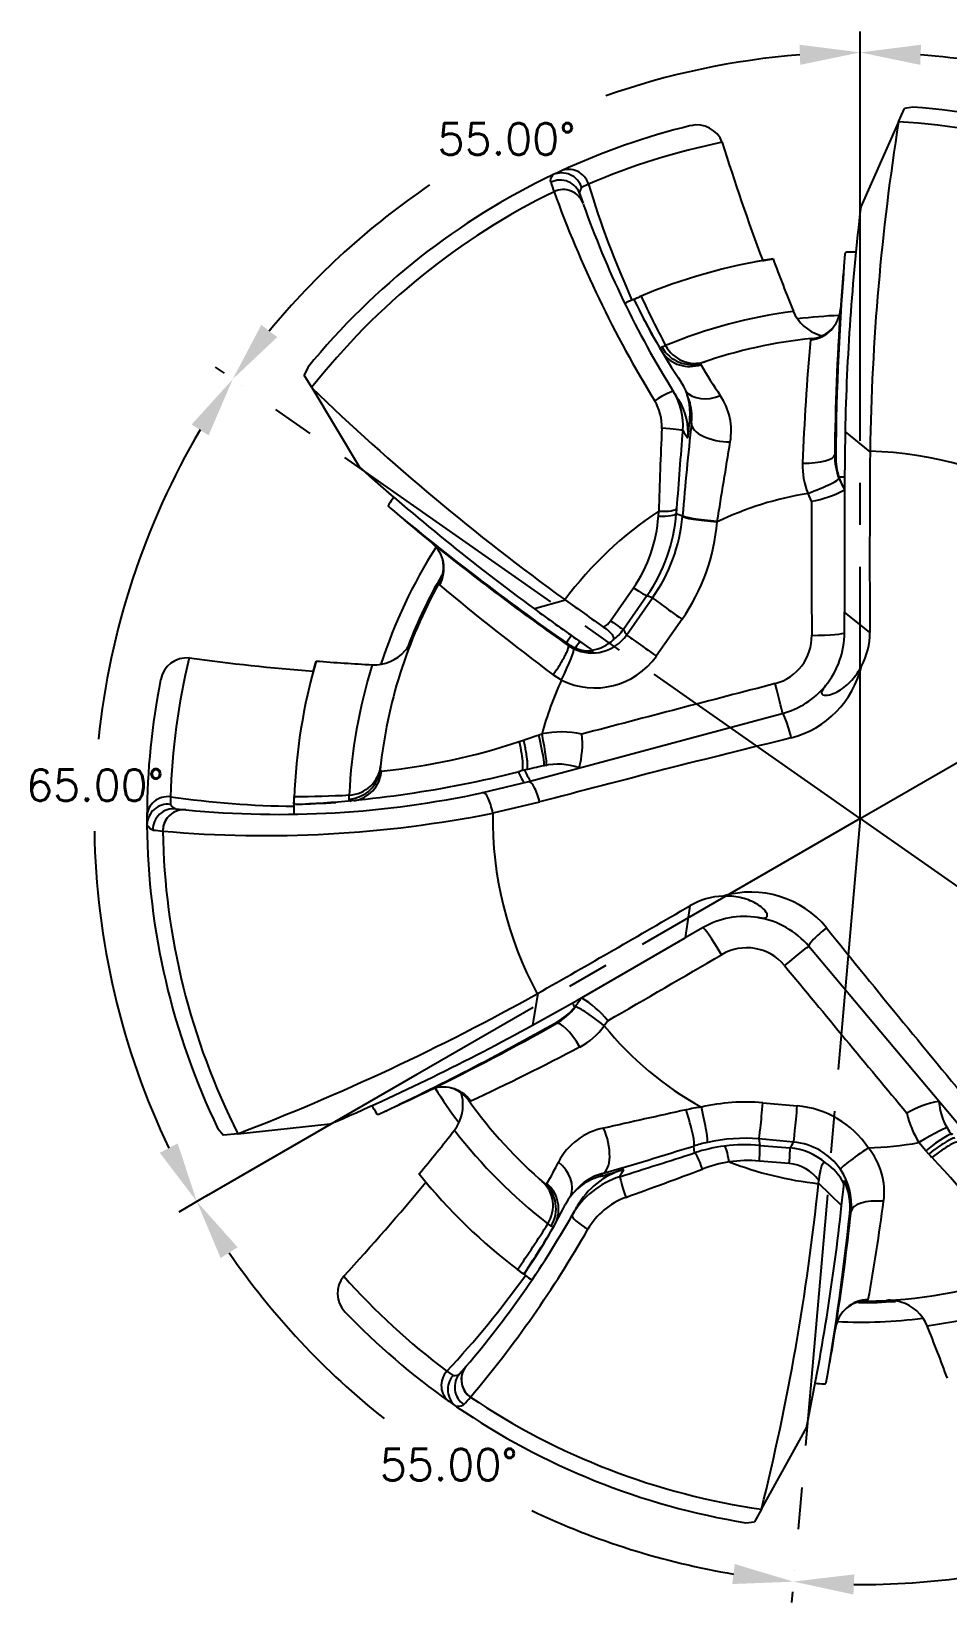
# Model space of a CAD drawing. Extents: x 72.5 to 106.5, y 4 to 26.
# Drawn here: x 99.735 to 102.461, y 11.278 to 15.959 of the extents above; entities that cross this region are included whole.
import ezdxf

# ---------------------------------------------------------------- set-up
doc = ezdxf.new("R2010")
doc.units = 0
doc.header["$MEASUREMENT"] = 0
doc.header["$PDMODE"] = 3
doc.linetypes.add('CENTER2', pattern=[1.125, 0.75, -0.125, 0.125, -0.125])
doc.layers.get('Defpoints').update_dxf_attribs({"color": 10, "linetype": 'CONTINUOUS'})
for name, color, linetype in [('CLine', 5, 'CENTER2'), ('Default', 7, 'CONTINUOUS'), ('Dims', 4, 'CONTINUOUS'), ('ODG-42605R1', 7, 'CONTINUOUS')]:
    doc.layers.add(name, color=color, linetype=linetype)
doc.styles.add('RomanS', font='romans')
doc.dimstyles.get("Standard").update_dxf_attribs({"dimtxt": 0.094, "dimasz": 0.18, "dimexe": 0.0625, "dimexo": 0.0625, "dimgap": 0.09, "dimtad": 0, "dimtih": 1, "dimtoh": 1, "dimdec": 4, "dimzin": 4, "dimdsep": 46, "dimtxsty": 'RomanS', "dimcen": 0.09, "dimazin": 1, "dimtfac": 1, "dimtdec": 4, "dimtofl": 0, "dimtmove": 0, "dimatfit": 1, "dimfxl": 1, "dimtolj": 1, "dimtzin": 0, "dimarcsym": 0})

# ---------------------------------------------------------------- blocks, each defined once
blk = doc.blocks.new('*D12')
at = {"layer": 'Defpoints', "color": 0, "transparency": 16777216}
for p in [(101.4863, 15.7802), (102.2041, 15.7941), (100.361, 14.9044), (102.2041, 13.6138), (102.2041, 13.6138)]:
    blk.add_point(p, dxfattribs=at)
at = {"layer": 'Dims', "color": 0, "lineweight": -2, "transparency": 16777216}
for p, q in [((102.2041, 15.8566), (102.2041, 15.9586)), ((100.3098, 14.9402), (100.2834, 14.9587))]:
    blk.add_line(p, q, dxfattribs=at)
for start, end in [(94.5201, 109.3959), (124.21, 140.4799)]:
    blk.add_arc((102.2041, 13.6138), 2.2822, start, end, dxfattribs=at)
at = {"layer": 'Dims', "color": 0, "transparency": 16777216}
for points in [[(102.0231, 15.919), (102.0254, 15.859), (102.2041, 15.8961)], [(100.4675, 15.048), (100.4197, 15.0843), (100.3346, 14.9229)]]:
    blk.add_solid(points, dxfattribs=at)
at = {"layer": 'Dims', "color": 0, "transparency": 16777216, "insert": (101.1503, 15.6382), "char_height": 0.094, "attachment_point": 5, "style": 'RomanS'}
blk.add_mtext('\\A1;55.00°', dxfattribs=at)
blk = doc.blocks.new('*D13')
at = {"layer": 'Defpoints', "color": 0, "transparency": 16777216}
for p in [(100.361, 14.9044), (99.9836, 14.1401), (102.2041, 13.6138), (102.2041, 13.6138), (100.3159, 12.5237)]:
    blk.add_point(p, dxfattribs=at)
at = {"layer": 'Dims', "color": 0, "lineweight": -2, "transparency": 16777216}
for p, q in [((100.3098, 14.9402), (100.2836, 14.9586)), ((100.2618, 12.4924), (100.1737, 12.4416))]:
    blk.add_line(p, q, dxfattribs=at)
for start, end in [(149.5205, 174.0504), (180.9406, 205.4795)]:
    blk.add_arc((102.2041, 13.6138), 2.282, start, end, dxfattribs=at)
at = {"layer": 'Dims', "color": 0, "transparency": 16777216}
for points in [[(100.2122, 14.7876), (100.2627, 14.7551), (100.3348, 14.9227)], [(100.1706, 12.6461), (100.1175, 12.6182), (100.2278, 12.4728)]]:
    blk.add_solid(points, dxfattribs=at)
at = {"layer": 'Dims', "color": 0, "transparency": 16777216, "insert": (99.9243, 13.7134), "char_height": 0.094, "attachment_point": 5, "style": 'RomanS'}
blk.add_mtext('\\A1;65.00°', dxfattribs=at)
blk = doc.blocks.new('*D14')
at = {"layer": 'Defpoints', "color": 0, "transparency": 16777216}
for p in [(102.2041, 13.6138), (102.2041, 13.6138), (100.3159, 12.5237), (100.6871, 11.9091), (102.008, 11.3724)]:
    blk.add_point(p, dxfattribs=at)
at = {"layer": 'Dims', "color": 0, "lineweight": -2, "transparency": 16777216}
for p, q in [((100.2618, 12.4924), (100.1737, 12.4416)), ((102.0026, 11.3101), (101.9998, 11.2783))]:
    blk.add_line(p, q, dxfattribs=at)
for start, end in [(214.5206, 231.5689), (244.6122, 260.4794)]:
    blk.add_arc((102.2041, 13.6138), 2.282, start, end, dxfattribs=at)
at = {"layer": 'Dims', "color": 0, "transparency": 16777216}
for points in [[(100.2986, 12.3046), (100.3493, 12.3366), (100.2279, 12.4728)], [(101.8305, 11.393), (101.8229, 11.3335), (102.0052, 11.3405)]]:
    blk.add_solid(points, dxfattribs=at)
at = {"layer": 'Dims', "color": 0, "transparency": 16777216, "insert": (100.978, 11.6892), "char_height": 0.094, "attachment_point": 5, "style": 'RomanS'}
blk.add_mtext('\\A1;55.00°', dxfattribs=at)
blk = doc.blocks.new('*D15')
at = {"layer": 'Defpoints', "color": 0, "transparency": 16777216}
for p in [(102.2041, 13.6138), (102.2041, 13.6138), (104.0472, 12.3233), (102.7947, 11.4099), (102.008, 11.3724)]:
    blk.add_point(p, dxfattribs=at)
at = {"layer": 'Dims', "color": 0, "lineweight": -2, "transparency": 16777216}
for p, q in [((104.0984, 12.2874), (104.1244, 12.2693)), ((102.0026, 11.3101), (101.9998, 11.2786))]:
    blk.add_line(p, q, dxfattribs=at)
for start, end in [(302.1923, 320.4789), (269.5211, 287.0924)]:
    blk.add_arc((102.2041, 13.6138), 2.2817, start, end, dxfattribs=at)
at = {"layer": 'Dims', "color": 0, "transparency": 16777216}
for points in [[(103.9403, 12.18), (103.9881, 12.1437), (104.0732, 12.3051)], [(102.1836, 11.3022), (102.1865, 11.3622), (102.0053, 11.3408)]]:
    blk.add_solid(points, dxfattribs=at)
at = {"layer": 'Dims', "color": 0, "transparency": 16777216, "insert": (103.1684, 11.5459), "char_height": 0.094, "attachment_point": 5, "style": 'RomanS'}
blk.add_mtext('\\A1;60.00°', dxfattribs=at)
blk = doc.blocks.new('*D16')
at = {"layer": 'Defpoints', "color": 0, "transparency": 16777216}
for p in [(104.1527, 14.7388), (102.2041, 13.6138), (102.2041, 13.6138), (104.4253, 13.0874), (104.0472, 12.3233)]:
    blk.add_point(p, dxfattribs=at)
at = {"layer": 'Dims', "color": 0, "lineweight": -2, "transparency": 16777216}
for p, q in [((104.2068, 14.7701), (104.2351, 14.7864)), ((104.0984, 12.2874), (104.1252, 12.2687))]:
    blk.add_line(p, q, dxfattribs=at)
for start, end in [(0.9395, 25.4809), (329.5191, 354.0514)]:
    blk.add_arc((102.2041, 13.6138), 2.2827, start, end, dxfattribs=at)
at = {"layer": 'Dims', "color": 0, "transparency": 16777216}
for points in [[(104.2382, 14.5819), (104.2913, 14.6098), (104.181, 14.7552)], [(104.1966, 12.4397), (104.1461, 12.4722), (104.074, 12.3045)]]:
    blk.add_solid(points, dxfattribs=at)
at = {"layer": 'Dims', "color": 0, "transparency": 16777216, "insert": (104.4847, 13.5143), "char_height": 0.094, "attachment_point": 5, "style": 'RomanS'}
blk.add_mtext('\\A1;65.00°', dxfattribs=at)
blk = doc.blocks.new('*D17')
at = {"layer": 'Defpoints', "color": 0, "transparency": 16777216}
for p in [(102.2041, 15.7941), (103.6711, 15.3621), (104.1527, 14.7388), (102.2041, 13.6138), (102.2041, 13.6138)]:
    blk.add_point(p, dxfattribs=at)
at = {"layer": 'Dims', "color": 0, "lineweight": -2, "transparency": 16777216}
for p, q in [((102.2041, 15.8566), (102.2041, 15.9585)), ((104.2068, 14.7701), (104.2347, 14.7862))]:
    blk.add_line(p, q, dxfattribs=at)
for start, end in [(67.8281, 85.4798), (34.5202, 53.7065)]:
    blk.add_arc((102.2041, 13.6138), 2.2822, start, end, dxfattribs=at)
at = {"layer": 'Dims', "color": 0, "transparency": 16777216}
for points in [[(102.3828, 15.859), (102.3852, 15.9189), (102.2041, 15.896)], [(104.1098, 14.9232), (104.0591, 14.8911), (104.1806, 14.7549)]]:
    blk.add_solid(points, dxfattribs=at)
at = {"layer": 'Dims', "color": 0, "transparency": 16777216, "insert": (103.3452, 15.5903), "char_height": 0.094, "attachment_point": 5, "style": 'RomanS'}
blk.add_mtext('\\A1;60.00°', dxfattribs=at)
blk = doc.blocks.new('SE')
at = {"layer": 'ODG-42605R1', "color": 7, "linetype": 'Continuous'}
for p, q in [((14.934, 19.154), (15.005, 19.313)), ((15.105, 19.331), (15.005, 19.313)), ((14.934, 19.154), (14.484, 18.144)), ((10.819, 18.527), (10.813, 18.524)), ((11.239, 18.413), (11.157, 18.375)), ((10.83, 18.323), (10.83, 18.324)), ((11.136, 18.294), (11.175, 18.182)), ((14.287, 17.493), (14.285, 17.475)), ((14.269, 17.268), (14.237, 16.858)), ((11.786, 17.044), (11.825, 17.061)), ((11.847, 17.07), (11.867, 17.078)), ((11.848, 17.071), (11.847, 17.07)), ((12.115, 16.473), (12.159, 16.492)), ((13.883, 16.556), (13.901, 16.575)), ((7.894, 16.23), (7.851, 16.138)), ((7.941, 15.989), (7.851, 16.138)), ((7.941, 15.989), (8.51, 15.041)), ((14.297, 15.467), (14.29, 14.854)), ((14.595, 15.225), (14.297, 15.467)), ((14.595, 15.231), (14.595, 15.225)), ((14.224, 14.906), (14.29, 14.774)), ((14.29, 14.801), (14.275, 14.801)), ((14.275, 14.801), (14.29, 14.774)), ((14.29, 14.854), (14.29, 13.312)), ((13.896, 14.637), (13.856, 14.729)), ((12.072, 14.457), (12.076, 14.515)), ((12.29, 14.549), (12.285, 14.49)), ((12.285, 14.49), (12.36, 14.463)), ((12.36, 14.455), (12.36, 14.463)), ((12.774, 14.397), (12.773, 14.389)), ((9.466, 13.638), (9.461, 13.663)), ((11.502, 13.209), (11.777, 13.605)), ((11.936, 13.508), (11.656, 13.106)), ((11.693, 13.041), (12.003, 13.484)), ((12.003, 13.484), (11.936, 13.508)), ((10.965, 13.457), (10.596, 13.352)), ((10.96, 13.461), (10.965, 13.457)), ((14.592, 13.072), (14.29, 13.312)), ((14.29, 13.071), (14.29, 13.312)), ((12.354, 13.229), (12.048, 12.791)), ((10.976, 12.946), (10.98, 12.943)), ((10.98, 12.943), (11.009, 12.924)), ((10.998, 12.917), (10.986, 12.933)), ((11.009, 12.924), (11.051, 12.901)), ((11.094, 12.995), (11.284, 12.862)), ((10.998, 12.917), (11.064, 12.878)), ((10.998, 12.917), (10.998, 12.917)), ((11.051, 12.901), (11.083, 12.887)), ((11.298, 12.852), (11.284, 12.862)), ((10.918, 12.505), (10.819, 12.566)), ((10.528, 11.296), (13.549, 12.105)), ((10.646, 11.85), (10.685, 11.862)), ((9.982, 11.164), (10.528, 11.296)), ((6.259, 11.113), (6.258, 11.023)), ((7.73, 11.03), (7.732, 11.073)), ((7.733, 11.097), (7.734, 11.118)), ((7.733, 11.098), (7.733, 11.097)), ((8.387, 11.087), (8.388, 11.135)), ((10.657, 11.051), (10.1, 10.919)), ((6.323, 10.97), (6.441, 10.958)), ((5.978, 10.781), (5.978, 10.774)), ((6.167, 10.704), (6.167, 10.705)), ((12.448, 9.815), (12.391, 9.433)), ((12.6, 9.553), (12.391, 9.433)), ((11.108, 8.692), (12.391, 9.433)), ((15.747, 7.088), (13.866, 9.33)), ((10.634, 8.77), (10.574, 8.391)), ((10.574, 8.391), (11.108, 8.692)), ((10.629, 8.767), (10.634, 8.77)), ((11.154, 8.719), (11.154, 8.718)), ((11.154, 8.718), (11.154, 8.719)), ((11.47, 8.445), (11.427, 8.386)), ((9.027, 7.466), (9.399, 7.643)), ((9.837, 7.488), (9.812, 7.494)), ((8.824, 7.369), (8.84, 7.377)), ((13.317, 7.467), (13.727, 7.432)), ((6.823, 7.159), (6.889, 7.081)), ((7.062, 7.099), (8.161, 7.215)), ((7.062, 7.099), (6.889, 7.081)), ((12.502, 6.871), (12.493, 6.952)), ((13.271, 7.036), (13.28, 6.96)), ((13.685, 7), (13.271, 7.036)), ((13.28, 6.96), (13.641, 6.929)), ((15.259, 6.894), (15.177, 6.993)), ((13.632, 6.744), (13.276, 6.773)), ((15.295, 6.855), (15.259, 6.894)), ((13.98, 6.51), (13.984, 6.543)), ((13.98, 6.504), (13.98, 6.51)), ((13.98, 6.51), (14.256, 6.243)), ((14.287, 6.543), (14.283, 6.504)), ((10.794, 5.998), (10.755, 6.027)), ((10.411, 5.468), (10.393, 5.481)), ((10.409, 5.469), (10.411, 5.468)), ((10.463, 5.428), (10.43, 5.454)), ((14.573, 5.122), (14.554, 5.105)), ((9.706, 4.24), (9.783, 4.33)), ((9.551, 4.27), (9.625, 4.218)), ((14.089, 4.221), (14.092, 4.239)), ((9.834, 3.96), (9.833, 3.96)), ((9.663, 3.85), (9.668, 3.846)), ((13.3, 2.626), (13.836, 3.593)), ((13.3, 2.626), (13.216, 2.474)), ((13.115, 2.464), (13.216, 2.474))]:
    blk.add_line(p, q, dxfattribs=at)
for centre, radius, start, end in [((14.478, 10.854), 8.5, 60.5391, 85.7719), ((14.478, 10.854), 8.5, 103.7509, 114.8284), ((12.532, 18.797), 0.322, 20.7799, 103.3548), ((42.281, 14.815), 27.689, 170.983, 179.1376), ((14.478, 10.854), 8.313, 61.0328, 86.8533), ((14.478, 10.855), 8.223, 101.5386, 113.1938), ((38.335, 26.851), 26.709, 197.2933, 200.4866), ((14.424, 10.968), 8.374, 114.8231, 115.5444), ((10.919, 18.295), 0.252, 18.5836, 113.2431), ((14.478, 10.854), 8.5, 115.5391, 140.7719), ((21.715, 22.124), 11.53, 198.6555, 199.2474), ((10.939, 18.099), 0.25, 19.4491, 115.9763), ((22.02, 21.676), 11.264, 196.8399, 204.3497), ((14.478, 10.854), 8.313, 116.0328, 141.8533), ((23.601, 22.936), 13.579, 199.8558, 211.5368), ((22.018, 22.013), 11.5, 199.4869, 211.8799), ((42.29, 14.854), 28, 173.252, 178.7463), ((14.478, 10.854), 6.75, 90.4427, 91.3154), ((14.478, 10.854), 6.75, 98.8606, 112.9348), ((14.478, 10.854), 6.75, 99.9222, 101.1014), ((39.633, 27.291), 27.956, 200.4495, 201.8238), ((46.913, 14.875), 32.729, 175.2552, 179.4841), ((43.084, 14.858), 28.917, 175.0591, 175.9052), ((14.478, 10.854), 6.75, 113.5046, 114.36), ((22.156, 21.835), 11.336, 204.8124, 208.1207), ((18.76, 20.379), 7.737, 205.692, 213.9971), ((22.178, 22.182), 11.6, 206.3973, 208.7809), ((14.478, 10.854), 6.096, 97.5205, 112.3598), ((14.137, 17.091), 0.496, 202.8084, 253.3737), ((14.478, 10.854), 6, 92.371, 97.1433), ((44.453, 14.876), 30.281, 176.1248, 179.4097), ((13.867, 16.95), 0.378, 275.5036, 317.9482), ((14.478, 10.854), 5.75, 95.7577, 109.1468), ((43.397, 13.962), 29.627, 174.9761, 177.8223), ((14.136, 17.088), 0.493, 253.4414, 257.5491), ((17.157, 18.899), 5.283, 209.9175, 214.642), ((27.181, 35.901), 27.689, 225.983, 234.1376), ((22.018, 22.013), 11.5, 211.8799, 212.4734), ((11.617, 15.544), 0.749, 355.1335, 31.831), ((11.785, 15.695), 0.665, 353.7215, 32.5587), ((11.531, 15.529), 0.582, 357.4665, 31.4682), ((11.715, 15.459), 0.711, 354.1218, 32.2023), ((11.84, 15.643), 0.631, 0.2813, 23.9295), ((12.183, 15.472), 0.757, 350.0486, 34.0051), ((69.418, 9.558), 57.268, 173.9813, 175.0869), ((86.768, 7.998), 74.713, 174.14288, 174.32467), ((13.483, 15.932), 1.082, 196.6314, 199.9568), ((11.84, 15.643), 0.631, 352.6732, 0.2813), ((61.729, 13.157), 49.671, 177.2926, 178.4332), ((109.099, 7.392), 97.074, 175.22052, 175.77228), ((22.765, 21.951), 12.25, 211.8808, 212.401), ((-286.812, 63.942), 303.655, 350.60956, 350.7901), ((13.129, 14.489), 1.257, 32.8144, 33.7835), ((14.942, 15.18), 0.768, 179.4529, 200.9171), ((14.944, 15.159), 0.759, 179.1923, 198.1552), ((210.16, 13.903), 195.57, 179.61261, 180.2436), ((14.478, 10.854), 4.379, 59.1592, 88.4657), ((27.154, 35.931), 28, 228.252, 233.7463), ((14.617, 15.052), 0.827, 177.5535, 203.0167), ((14.943, 15.159), 0.758, 198.1124, 208.1426), ((14.478, 10.854), 6.75, 145.4427, 146.3154), ((14.478, 10.854), 3.924, 99.1192, 115.7514), ((13.719, 15.79), 1.167, 278.707, 299.3184), ((665.013, 15.314), 651.117, 180.059583, 180.200288), ((30.446, 40.564), 33.791, 230.3022, 234.8172), ((14.478, 10.854), 4.379, 123.2655, 143.4657), ((10.381, 14.566), 1.695, 325.4567, 356.3057), ((10.316, 14.637), 1.975, 325.1376, 355.7323), ((10.36, 14.638), 2.008, 324.9139, 354.7734), ((27.607, 36.583), 28.917, 230.0576, 230.9053), ((10.393, 14.593), 2.389, 325.1732, 355.1012), ((14.478, 10.854), 6, 147.377, 162.1502), ((28.828, 38.301), 31.021, 231.1559, 234.9156), ((9.134, 13.85), 0.378, 330.5036, 12.9483), ((14.478, 10.854), 5.768, 149.8168, 159.0794), ((14.478, 10.854), 5.75, 150.7577, 174.1468), ((29.4, 37.413), 31.026, 230.0221, 233.2107), ((27.154, 35.931), 28, 233.7463, 235), ((31.931, 42.63), 35.925, 234.2957, 235.1842), ((11.306, 13.346), 0.238, 298.2884, 325.0911), ((11.251, 13.389), 0.493, 305.059, 325.0584), ((12.337, 13.456), 0.765, 207.1904, 212.7906), ((8.684, 13.179), 0.493, 318.4414, 338.3449), ((11.375, 13.248), 0.501, 217.097, 219.0338), ((11.227, 13.09), 0.287, 210.6113, 213.0983), ((5.316, 2.459), 11.913, 61.2245, 61.4544), ((11.283, 13.327), 0.5, 243.9601, 325.1404), ((11.225, 13.299), 0.441, 277.5711, 314.5458), ((13.311, 13.031), 0.589, 285.1149, 0.6958), ((13.29, 13.071), 1, 320.7926, 0), ((13.724, 13.073), 0.869, 332.4724, 359.9241), ((6.457, 12.447), 0.322, 85.7799, 168.3548), ((14.478, 10.854), 8.223, 166.5386, 178.1938), ((10.062, 39.236), 26.709, 262.2933, 265.4866), ((14.478, 10.854), 6.75, 163.8606, 177.9335), ((10.212, 40.599), 27.956, 265.4495, 266.8238), ((8.682, 13.181), 0.496, 267.8084, 318.3737), ((11.316, 13.308), 0.897, 243.6413, 324.718), ((11.268, 13.349), 0.498, 248.1664, 273.4297), ((14.478, 10.854), 6.75, 164.9222, 166.1014), ((14.478, 10.854), 6.096, 162.5205, 177.3598), ((13.354, 12.949), 1.174, 284.9284, 346.3208), ((14.478, 10.854), 8.5, 168.7509, 179.8284), ((14.478, 10.854), 3.924, 155.1249, 165.1196), ((260.344, -937.216), 981.243, 104.572168, 104.71116), ((13.29, 13.071), 1, 285, 320.7926), ((-19.652, 101.762), 94.88, 288.50598, 288.62249), ((50.858, -140.526), 156.818, 103.723, 104.85364), ((10.92, 10.733), 1.153, 77.9191, 101.7387), ((10.026, 11.749), 1.141, 345.171, 5.6282), ((8.011, 18.95), 7.569, 275.7739, 288.499), ((3.174, 33.473), 22.877, 288.4477, 288.5819), ((13.478, -1.197), 12.979, 103.372, 103.7153), ((16.621, -14.787), 26.928, 102.6863, 103.1903), ((10.873, 10.755), 0.747, 70.0531, 102.8138), ((7.195, 24.081), 13.069, 272.426, 284.1997), ((7.857, 22.264), 11.264, 261.8399, 269.3497), ((7.552, 22.404), 11.5, 264.4708, 282.2022), ((7.771, 22.454), 11.336, 269.8124, 273.1207), ((7.466, 22.621), 11.6, 271.3973, 273.7647), ((6.23, 10.773), 0.252, 83.5836, 178.2431), ((14.352, 10.854), 8.374, 179.8231, 180.5444), ((7.387, 24.53), 13.879, 264.9585, 281.2731), ((6.417, 10.71), 0.249, 86.3946, 150.4691), ((6.417, 10.709), 0.25, 84.4491, 102.2472), ((14.478, 10.854), 6.75, 178.5046, 179.36), ((14.339, 10.857), 6.611, 178.7554, 179.3663), ((14.478, 10.854), 6.75, 178.4219, 178.7617), ((14.478, 10.854), 4.379, 179.1592, 208.4657), ((14.478, 10.854), 8.5, 180.5391, 205.7719), ((7.323, 22.177), 11.53, 263.6555, 264.2474), ((6.417, 10.709), 0.25, 145.2922, 180.9763), ((14.478, 10.854), 8.313, 181.0328, 206.8533), ((6.39, 10.717), 0.222, 148.8521, 181.5051), ((12.881, 9.063), 0.868, 92.4499, 119.9474), ((13.175, 8.809), 1.169, 39.5306, 106.4282), ((-82.046, 171.873), 187.595, 299.60663, 300.24605), ((13.1, 8.687), 1, 80.802, 120), ((13.1, 8.687), 1, 40, 80.802), ((134.736, 106.507), 154.787, 218.78323, 219.85702), ((-331.064, 600.292), 683.822, 300.060316, 300.191528), ((13.125, 8.726), 0.588, 39.984, 120.7562), ((553.419, 454.917), 700.129, 219.550556, 219.737584), ((-2.853, 32.952), 27.689, 290.983, 299.1376), ((10.495, 9.092), 0.758, 320.2153, 330.424), ((10.559, 7.716), 1.167, 38.6832, 59.2928), ((-5.154, 36.799), 32.579, 295.2479, 299.4488), ((10.476, 9.08), 0.768, 299.4032, 322.2321), ((12.104, 7.787), 1.397, 152.6285, 153.508), ((10.491, 9.096), 0.763, 299.2092, 320.1997), ((-2.892, 32.941), 28, 293.252, 298.7463), ((-3.961, 34.741), 30.212, 296.122, 299.3629), ((10.753, 8.865), 0.827, 297.498, 324.6002), ((14.478, 10.854), 3.924, 218.9701, 241.1732), ((-2.687, 34.371), 29.656, 294.9793, 297.778), ((-3.292, 33.626), 28.917, 295.0617, 295.9053), ((14.478, 10.854), 6, 212.3746, 217.136), ((9.504, 7.277), 0.378, 35.503, 74.8718), ((9.248, 7.441), 0.496, 322.8084, 13.3737), ((9.25, 7.441), 0.493, 13.4414, 17.5492), ((14.478, 10.854), 5.75, 215.7577, 229.1468), ((14.478, 10.854), 6.75, 210.4427, 211.3154), ((142.622, -579.196), 600.86, 102.516556, 102.612624), ((12.884, 5.208), 2.228, 97.6906, 102.4716), ((13.114, 5.099), 2.377, 85.1007, 102.8506), ((13.627, 6.298), 1.138, 33.7954, 84.9418), ((15.612, 6.363), 1.139, 100.0383, 120.561), ((16.158, 7.599), 1.153, 192.7809, 211.7287), ((16.157, 7.542), 0.745, 184.4643, 217.8515), ((-12.334, 24.42), 27.956, 320.4495, 321.8238), ((14.478, 10.854), 6.096, 217.5205, 232.3598), ((11.575, 6.399), 0.782, 101.4404, 152.5091), ((-7.055, 69.482), 65.514, 286.36766, 287.36035), ((13.105, 4.983), 2.062, 102.5521, 107.2571), ((13.115, 4.973), 1.994, 97.2888, 107.8925), ((13.094, 5.034), 2.01, 84.9282, 102.5432), ((13.112, 5.001), 1.966, 85.1079, 97.3062), ((10.778, 8.752), 3.394, 327.5079, 328.9071), ((13.577, 6.189), 0.743, 49.0256, 85.0383), ((13.619, 6.249), 0.753, 34.2376, 85.0085), ((14.478, 10.854), 3.924, 271.3807, 280.2614), ((13.933, 6.402), 0.831, 352.4888, 39.5966), ((7.093, 8.647), 4.233, 329.5895, 333.5146), ((-27.991, 132.047), 131.563, 287.51956, 287.92618), ((13.211, 5.054), 1.735, 99.8153, 110.7097), ((13.14, 5.11), 1.669, 85.3052, 97.7129), ((14.478, 10.854), 4.379, 249.095, 263.4657), ((13.591, 6.264), 0.481, 35.3725, 85.0718), ((13.723, 6.225), 0.626, 26.4982, 57.0316), ((51.238, 41.018), 49.588, 223.5456, 223.6097), ((9.858, 1.561), 7.589, 30.7839, 43.8182), ((14.478, 10.854), 6.75, 218.8606, 232.9353), ((11.559, 5.938), 0.676, 106.0166, 151.6829), ((11.911, 5.637), 0.995, 107.4194, 150.3234), ((11.574, 5.997), 0.649, 104.9491, 139.9026), ((11.93, 5.762), 0.951, 106.3497, 150.5964), ((-15.416, 96.918), 94.219, 286.51826, 286.70174), ((10.26, 7.696), 1.571, 315.1176, 316.9175), ((0.742, 12.758), 12.5, 330.4182, 330.8764), ((-11.902, 71.795), 69.574, 289.81585, 290.61833), ((13.626, 6.251), 0.747, 354.1946, 34.4013), ((-11.304, 23.516), 26.709, 317.2933, 320.4866), ((14.478, 10.854), 6.75, 219.9222, 221.1014), ((11.397, 6.123), 0.431, 138.2792, 139.4284), ((-13.564, 9.332), 27.689, 345.983, 354.1376), ((-13.577, 9.294), 28, 353.7463, 354.2827), ((13.613, 6.227), 0.744, 353.8228, 25.1109), ((5.002, 9.236), 6.665, 325.2664, 333.46), ((1.044, 11.805), 11.5, 330.4285, 330.9918), ((11.978, 5.534), 0.858, 110.0911, 150.2017), ((-13.577, 9.294), 28, 348.252, 353.7463), ((-13.038, 10.027), 28.044, 349.9268, 352.3486), ((1.044, 11.805), 11.5, 319.4587, 330.4285), ((1.129, 12.013), 11.336, 324.8124, 328.1207), ((-15.799, 9.327), 30.319, 350.1412, 353.98), ((-14.82, 9.335), 29.359, 351.0917, 353.822), ((14.146, 6.278), 0.245, 327.7786, 335.2941), ((-0.494, 12.676), 13.514, 319.838, 330.2038), ((0.817, 11.859), 11.6, 326.3973, 328.7905), ((8.572, 5.197), 0.322, 140.7799, 223.3548), ((14.478, 10.854), 8.223, 221.5386, 233.1938), ((1.335, 11.975), 11.264, 316.8399, 324.3497), ((14.478, 10.854), 6.75, 233.5046, 234.36), ((14.478, 10.854), 5.75, 270.7577, 289.1469), ((14.555, 4.728), 0.378, 90.503, 129.8718), ((14.478, 10.854), 5.768, 269.7823, 274.1876), ((14.82, 4.621), 0.493, 73.4414, 93.3449), ((14.819, 4.618), 0.496, 22.8084, 73.3737), ((14.478, 10.854), 6.096, 277.5205, 292.3599), ((14.478, 10.854), 8.5, 223.7509, 234.8284), ((14.478, 10.854), 6, 267.379, 277.1326), ((-14.368, 9.359), 28.917, 350.0579, 350.9053), ((-10.677, -5.583), 27.956, 20.4495, 21.8238), ((9.972, 4.169), 0.248, 142.6098, 197.7008), ((9.814, 4.051), 0.252, 138.5836, 233.2431), ((9.973, 4.168), 0.25, 156.3016, 235.9763), ((14.478, 10.854), 6.75, 265.4427, 266.3154), ((9.961, 4.159), 0.235, 196.374, 235.7023), ((1.099, 11.487), 11.53, 318.6555, 319.2474), ((14.478, 10.854), 8.313, 236.0328, 261.8533), ((14.406, 10.751), 8.374, 234.8231, 235.5444), ((14.478, 10.854), 8.5, 235.5391, 260.7719)]:
    blk.add_arc(centre, radius, start, end, dxfattribs=at)
for centre, major_axis, ratio, start_param, end_param in [((11.014, 18.342), (0.105, -0.227), 0.945078, 1.451158, 3.141593), ((10.9, 18.213), (0.237, 0.081), 0.991701, 0, 1.693073), ((13.842, 16.951), (-0.399, 0.031), 0.991263, 1.751722, 3.14871), ((12.499, 16.677), (0.129, -0.379), 0.968322, 4.876841, 6.283185), ((12.461, 16.664), (0.131, -0.378), 0.987796, 4.880612, 6.283185), ((12.447, 16.638), (-0.357, -0.18), 0.991502, 0.144401, 1.442558), ((12.041, 15.807), (0.212, 0.132), 0.115134, 0, 1.559347), ((12.713, 16.192), (0.337, 0.215), 0.770281, 3.24637, 4.520053), ((12.864, 15.53), (0.398, -0.042), 0.461705, 3.190787, 4.925515), ((12.114, 15.502), (0.249, -0.021), 0.007805, 0.043635, 1.575626), ((13.774, 15.194), (0.4, -0.005), 0.26572, 4.758631, 6.267064), ((13.85, 14.763), (-0.374, -0.143), 0.085323, 1.552953, 3.135642), ((12.036, 14.511), (0.249, -0.018), 0.206671, 4.87231, 6.238589), ((12.041, 14.57), (0.249, -0.018), 0.207935, 4.870604, 6.238576), ((12.759, 14.43), (0.399, -0.035), 0.077947, 3.185359, 4.758533), ((12.758, 14.42), (0.398, -0.036), 0.074838, 3.185394, 4.757199), ((9.119, 13.83), (-0.254, -0.309), 0.991263, 1.751728, 3.148716), ((11.732, 13.651), (0.205, -0.143), 0.049443, 4.969579, 6.239499), ((12.331, 13.255), (0.327, -0.23), 0.019873, 3.185235, 4.797368), ((11.451, 13.25), (0.205, -0.143), 0.01587, 4.973718, 6.239547), ((12.021, 12.812), (0.328, -0.23), 0.005391, 3.185227, 4.799489), ((13.89, 13.071), (-0.4, 0), 0.084269, 1.593123, 3.141593), ((10.886, 12.52), (0.177, 0.359), 0.087131, 4.714456, 6.261269), ((13.446, 12.492), (-0.104, 0.386), 0.025899, 3.141593, 4.629046), ((13.614, 11.864), (-0.065, 0.241), 0.114816, 4.476711, 6.283185), ((10.606, 11.86), (-0.099, 0.388), 0.091539, 3.279902, 4.66196), ((10.652, 11.871), (-0.083, 0.391), 0.077829, 3.129927, 4.673032), ((8.36, 11.481), (0.398, -0.041), 0.987796, 4.880612, 6.283185), ((8.364, 11.522), (0.398, -0.043), 0.968322, 4.876841, 6.283185), ((8.378, 11.458), (0.012, -0.4), 0.991502, 0.147183, 1.442558), ((10.593, 11.054), (-0.065, 0.241), 0.24701, 4.632546, 6.283185), ((6.228, 10.879), (0.25, -0.001), 0.945078, 1.451158, 3.141593), ((10.035, 10.92), (-0.053, 0.244), 0.252573, 4.653945, 6.283185), ((6.296, 10.721), (0.027, 0.249), 0.991701, 0, 1.693073), ((12.8, 9.207), (-0.2, 0.346), 0.084413, 4.734163, 6.283185), ((14.057, 9.491), (-0.192, -0.161), 0.143823, 4.493198, 6.283185), ((13.559, 9.073), (0.306, 0.257), 0.033766, 0, 1.490314), ((11.4, 8.364), (-0.316, 0.245), 0.084842, 4.692368, 6.277932), ((11.048, 8.061), (-0.196, 0.349), 0.276936, 4.7605, 6.267052), ((9.516, 7.255), (0.172, -0.361), 0.991263, 1.751728, 3.148716), ((12.373, 7.333), (0.119, -0.382), 0.109946, 0.0439, 1.668846), ((12.569, 7.386), (0.087, -0.39), 0.057764, 0.044288, 1.636217), ((13.306, 7.434), (-0.035, -0.398), 0.020953, 0.043643, 1.655516), ((13.72, 7.398), (-0.035, -0.398), 0.011186, 0.043636, 1.657345), ((11.286, 7.004), (0.112, -0.384), 0.451644, 0.048909, 1.866799), ((15.183, 6.958), (-0.34, -0.211), 0.08105, 3.128722, 4.680232), ((12.892, 6.703), (-0.032, 0.248), 0.125756, 4.942437, 6.238339), ((13.258, 6.711), (0.021, 0.249), 0.053539, 4.968773, 6.239489), ((13.619, 6.68), (0.021, 0.249), 0.031256, 4.972358, 6.239531), ((14.573, 6.896), (-0.331, -0.224), 0.073389, 4.665231, 6.241961), ((15.27, 6.838), (-0.309, -0.254), 0.126507, 3.125436, 4.644565), ((10.657, 6.504), (-0.352, 0.191), 0.844068, 3.249238, 4.522263), ((12.578, 6.633), (-0.077, 0.238), 0.131642, 4.856823, 6.239169), ((11.688, 6.349), (-0.075, 0.238), 0.029473, 0.043652, 1.596168), ((10.424, 6.229), (-0.264, -0.301), 0.968322, 1.735248, 3.141593), ((10.455, 6.203), (-0.262, -0.303), 0.987796, 1.739019, 3.141593), ((10.485, 6.203), (0.335, -0.219), 0.991502, 0.118414, 1.442558), ((14.766, 6.13), (-0.398, 0.043), 0.404881, 4.781687, 6.267552), ((11.264, 6.006), (-0.217, 0.123), 0.218352, 0, 1.555625), ((14.58, 4.725), (0.395, -0.066), 0.991263, 1.751728, 3.148716), ((9.726, 4.11), (0.144, 0.204), 0.945078, 1.451158, 3.141593), ((9.894, 4.076), (-0.188, 0.164), 0.991701, 0, 1.693073)]:
    blk.add_ellipse(centre, major_axis=major_axis, ratio=ratio, start_param=start_param, end_param=end_param, dxfattribs=at)
for points in [[(10.791, 18.436), (10.784, 18.458), (10.793, 18.489), (10.819, 18.527)], [(11.157, 18.375), (11.136, 18.342), (11.129, 18.315), (11.136, 18.294)], [(14.323, 17.603), (14.307, 17.602), (14.298, 17.596), (14.296, 17.583)], [(11.694, 17.003), (11.679, 16.996), (11.675, 16.986), (11.681, 16.974)], [(12.099, 16.44), (12.092, 16.454), (12.098, 16.465), (12.115, 16.473)], [(12.592, 16.286), (12.578, 16.281), (12.573, 16.274), (12.578, 16.264)], [(14.291, 14.923), (14.268, 14.923), (14.245, 14.923), (14.223, 14.923)], [(8.861, 14.598), (8.852, 14.584), (8.852, 14.573), (8.862, 14.564)], [(11.037, 13.035), (11.017, 13.005), (10.996, 12.976), (10.976, 12.946)], [(11.137, 12.965), (11.119, 12.939), (11.101, 12.913), (11.083, 12.887)], [(8.758, 11.441), (8.756, 11.426), (8.761, 11.418), (8.773, 11.419)], [(10.477, 11.43), (10.499, 11.387), (10.522, 11.343), (10.544, 11.3)], [(10.401, 11.412), (10.424, 11.368), (10.446, 11.324), (10.468, 11.28)], [(8.41, 11.059), (8.395, 11.059), (8.387, 11.068), (8.387, 11.087)], [(6.258, 11.023), (6.28, 10.99), (6.301, 10.972), (6.323, 10.97)], [(7.728, 10.93), (7.729, 10.913), (7.736, 10.906), (7.75, 10.906)], [(6.048, 10.717), (6.025, 10.72), (6.002, 10.741), (5.978, 10.781)], [(11.048, 8.658), (11.058, 8.641), (11.067, 8.624), (11.077, 8.607)], [(8.711, 7.346), (8.72, 7.332), (8.73, 7.328), (8.742, 7.333)], [(10.717, 6.505), (10.728, 6.495), (10.737, 6.495), (10.743, 6.504)], [(10.83, 6.001), (10.821, 5.988), (10.809, 5.987), (10.794, 5.998)], [(10.545, 5.369), (10.558, 5.359), (10.569, 5.361), (10.577, 5.372)], [(9.625, 4.218), (9.664, 4.217), (9.692, 4.224), (9.706, 4.24)], [(14.044, 4.118), (14.06, 4.117), (14.07, 4.123), (14.073, 4.136)], [(9.755, 3.871), (9.74, 3.853), (9.709, 3.846), (9.663, 3.85)]]:
    blk.add_open_spline(points, degree=3, dxfattribs=at)
for points in [[(13.315, 17.503), (13.356, 17.511), (13.397, 17.517), (13.438, 17.524)], [(7.96, 12.61), (7.971, 12.65), (7.982, 12.691), (7.994, 12.731)], [(9.301, 6.523), (9.275, 6.554), (9.248, 6.587), (9.222, 6.619)]]:
    blk.add_rational_spline(points, [0.998844746509, 0.99881617102, 0.99881617102, 0.998844746509], degree=3, dxfattribs=at)
for points, knots in [([(11.788, 17.025), (11.784, 17.037), (11.789, 17.046), (11.811, 17.055), (11.82, 17.059), (11.841, 17.068), (11.853, 17.073), (11.867, 17.078)], [0, 0, 0, 0, 0.5, 0.5, 0.75, 0.75, 1, 1, 1, 1]), ([(12.423, 15.884), (12.423, 15.884), (12.422, 15.886), (12.42, 15.893), (12.419, 15.896)], [0.7608318, 0.7608318, 0.7608318, 0.7608318, 0.8954768, 1, 1, 1, 1]), ([(11.535, 12.985), (11.541, 12.991), (11.543, 12.999), (11.539, 13.015), (11.537, 13.02), (11.531, 13.033), (11.526, 13.039), (11.516, 13.053), (11.509, 13.06), (11.495, 13.075), (11.487, 13.082), (11.461, 13.105), (11.441, 13.121), (11.419, 13.136)], [0, 0, 0, 0, 0.25, 0.25, 0.375, 0.375, 0.5, 0.5, 0.625, 0.625, 0.75, 0.75, 1, 1, 1, 1]), ([(10.819, 12.566), (10.826, 12.576), (10.834, 12.587), (10.848, 12.608), (10.855, 12.618), (10.876, 12.65), (10.889, 12.67), (10.913, 12.71), (10.925, 12.73), (10.946, 12.766), (10.955, 12.784), (10.971, 12.816), (10.978, 12.831), (10.99, 12.858), (10.994, 12.869), (11, 12.889), (11.002, 12.898), (11.002, 12.91), (11, 12.915), (10.998, 12.917)], [0, 0, 0, 0, 0.0625, 0.0625, 0.125, 0.125, 0.25, 0.25, 0.375, 0.375, 0.5, 0.5, 0.625, 0.625, 0.75, 0.75, 0.875, 0.875, 1, 1, 1, 1]), ([(14.065, 12.439), (14.046, 12.415), (14.028, 12.391), (14.017, 12.358), (14.017, 12.347), (14.026, 12.332), (14.036, 12.326), (14.073, 12.32), (14.104, 12.326), (14.164, 12.345), (14.195, 12.36), (14.28, 12.41), (14.333, 12.454), (14.423, 12.554), (14.462, 12.61), (14.494, 12.671)], [0, 0, 0, 0, 0.125, 0.125, 0.1875, 0.1875, 0.25, 0.25, 0.375, 0.375, 0.5, 0.5, 0.75, 0.75, 1, 1, 1, 1]), ([(10.413, 11.771), (10.424, 11.723), (10.434, 11.675), (10.448, 11.587), (10.452, 11.547), (10.455, 11.479), (10.454, 11.452), (10.449, 11.428), (10.448, 11.424), (10.447, 11.421)], [0, 0, 0, 0, 0.25, 0.25, 0.5, 0.5, 0.75, 0.75, 0.8086792, 0.8086792, 0.8086792, 0.8086792]), ([(10.464, 11.788), (10.466, 11.776), (10.469, 11.764), (10.475, 11.74), (10.477, 11.728), (10.485, 11.692), (10.489, 11.67), (10.497, 11.625), (10.5, 11.604), (10.505, 11.564), (10.507, 11.545), (10.509, 11.511), (10.51, 11.496), (10.51, 11.469), (10.509, 11.458), (10.506, 11.441), (10.505, 11.436), (10.503, 11.431)], [0, 0, 0, 0, 0.0625, 0.0625, 0.125, 0.125, 0.25, 0.25, 0.375, 0.375, 0.5, 0.5, 0.625, 0.625, 0.75, 0.75, 0.8383008, 0.8383008, 0.8383008, 0.8383008]), ([(7.748, 11.024), (7.736, 11.026), (7.731, 11.034), (7.731, 11.058), (7.731, 11.068), (7.732, 11.09), (7.733, 11.104), (7.734, 11.118)], [0, 0, 0, 0, 0.5, 0.5, 0.75, 0.75, 1, 1, 1, 1]), ([(13.259, 9.674), (13.29, 9.669), (13.32, 9.666), (13.354, 9.673), (13.363, 9.679), (13.372, 9.695), (13.371, 9.706), (13.359, 9.741), (13.338, 9.765), (13.291, 9.807), (13.264, 9.826), (13.178, 9.875), (13.113, 9.899), (12.981, 9.927), (12.913, 9.933), (12.844, 9.93)], [0, 0, 0, 0, 0.125, 0.125, 0.1875, 0.1875, 0.25, 0.25, 0.375, 0.375, 0.5, 0.5, 0.75, 0.75, 1, 1, 1, 1]), ([(15.604, 7.049), (15.599, 7.048), (15.592, 7.047), (15.576, 7.041), (15.565, 7.037), (15.541, 7.025), (15.527, 7.018), (15.497, 7), (15.482, 6.991), (15.448, 6.968), (15.43, 6.956), (15.393, 6.93), (15.374, 6.916), (15.344, 6.894), (15.335, 6.886), (15.315, 6.871), (15.305, 6.863), (15.295, 6.855)], [0.1447492, 0.1447492, 0.1447492, 0.1447492, 0.25, 0.25, 0.375, 0.375, 0.5, 0.5, 0.625, 0.625, 0.75, 0.75, 0.875, 0.875, 0.9375, 0.9375, 1, 1, 1, 1]), ([(15.637, 7.001), (15.633, 7), (15.629, 6.999), (15.605, 6.993), (15.58, 6.982), (15.52, 6.949), (15.486, 6.927), (15.412, 6.876), (15.373, 6.846), (15.334, 6.815)], [0.1804376, 0.1804376, 0.1804376, 0.1804376, 0.25, 0.25, 0.5, 0.5, 0.75, 0.75, 1, 1, 1, 1]), ([(14.064, 6.75), (14.059, 6.753), (14.055, 6.754), (14.046, 6.753), (14.041, 6.75), (14.032, 6.742), (14.028, 6.735), (14.02, 6.72), (14.016, 6.711), (14.009, 6.691), (14.006, 6.679), (14, 6.655), (13.997, 6.642), (13.993, 6.615), (13.99, 6.601), (13.987, 6.572), (13.985, 6.558), (13.984, 6.543)], [0, 0, 0, 0, 0.125, 0.125, 0.25, 0.25, 0.375, 0.375, 0.5, 0.5, 0.625, 0.625, 0.75, 0.75, 0.875, 0.875, 1, 1, 1, 1]), ([(10.479, 5.439), (10.471, 5.43), (10.46, 5.43), (10.441, 5.444), (10.434, 5.45), (10.415, 5.464), (10.405, 5.472), (10.393, 5.481)], [0, 0, 0, 0, 0.5, 0.5, 0.75, 0.75, 1, 1, 1, 1])]:
    blk.add_open_spline(points, degree=3, knots=knots, dxfattribs=at)

msp = doc.modelspace()

# ---------------------------------------------------------------- linework, layer by layer
at = {"layer": 'CLine'}
for p, q in [((102.20412, 15.13899), (102.20412, 15.86384)), ((102.20412, 13.61384), (102.20412, 15.79414)), ((102.20412, 13.61384), (100.36103, 14.90439)), ((102.20412, 13.61384), (104.15268, 14.73884)), ((102.20412, 13.61384), (100.31593, 12.52369)), ((102.20412, 13.61384), (102.00802, 11.3724)), ((102.20412, 13.61384), (104.04722, 12.32329)), ((100.8833, 12.85126), (100.25557, 12.48884))]:
    msp.add_line(p, q, dxfattribs=at)

# ---------------------------------------------------------------- block references
at = {"layer": 'Default', "xscale": 0.25, "yscale": 0.25, "zscale": 0.25}
msp.add_blockref('SE', (98.58463, 10.90026), dxfattribs=at)

# ---------------------------------------------------------------- dimensions: what is measured, and where the dimension line sits
at = {"layer": 'Dims'}
for base, line1, line2, picture, middle in [((101.48626, 15.78024), ((102.20412, 13.61384), (100.36103, 14.90439)), ((102.20412, 13.61384), (102.20412, 15.79414)), '*D12', (101.1503, 15.63821)), ((103.67109, 15.3621), ((102.20412, 13.61384), (102.20412, 15.79414)), ((102.20412, 13.61384), (104.15268, 14.73884)), '*D17', (103.34522, 15.59027)), ((99.98363, 14.14011), ((102.20412, 13.61384), (100.31593, 12.52369)), ((102.20412, 13.61384), (100.36103, 14.90439)), '*D13', (99.92429, 13.71338)), ((104.42531, 13.08741), ((102.20412, 13.61384), (104.15268, 14.73884)), ((102.20412, 13.61384), (104.04722, 12.32329)), '*D16', (104.48466, 13.51427)), ((100.68706, 11.90913), ((102.20412, 13.61384), (102.00802, 11.3724)), ((102.20412, 13.61384), (100.31593, 12.52369)), '*D14', (100.97801, 11.68922)), ((102.79467, 11.40988), ((102.20412, 13.61384), (104.04722, 12.32329)), ((102.20412, 13.61384), (102.00802, 11.3724)), '*D15', (103.16842, 11.54591))]:
    dim = msp.add_angular_dim_2l(base=base, line1=line1, line2=line2, dimstyle='Standard', dxfattribs=at)
    dim.commit()
    dim.dimension.update_dxf_attribs({"geometry": picture, "text_midpoint": middle})

doc.saveas('drawing.dxf')
